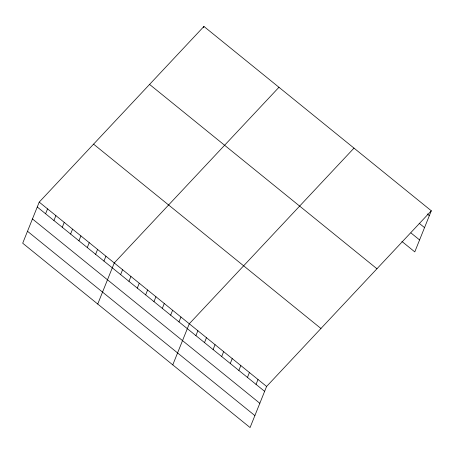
<?xml version="1.0" encoding="UTF-8"?>
<svg xmlns="http://www.w3.org/2000/svg" width="454" height="454" viewBox="0 0 454 454"><rect width="100%" height="100%" fill="white"/><g stroke="black" fill="none" stroke-linecap="round" stroke-linejoin="round"><path stroke-width="0.68" d="M39.22 202.115L22.7 243.208L250.075 427.549L266.594 386.456L431.3 210.792L203.925 26.451L39.22 202.115L266.594 386.456M45.593 213.76L47.556 208.874M53.93 220.519L55.893 215.633M62.266 227.278L64.23 222.392M70.603 234.037L72.566 229.151M78.939 240.796L80.903 235.915M87.276 247.555L89.239 242.674M95.612 254.314L97.582 249.433M103.955 261.073L105.918 256.192M203.432 27.671L203.925 26.451M97.735 304.044L114.255 262.951L278.96 87.282M120.628 274.596L122.591 269.71M128.964 281.355L130.928 276.469M137.301 288.114L139.264 283.228M145.638 294.873L147.601 289.987M153.974 301.632L155.938 296.746M162.311 308.391L164.274 303.505M170.647 315.15L172.611 310.264M178.984 321.909L180.953 317.023M172.77 364.874L189.29 323.781L353.989 148.118M195.912 335.631L197.876 330.745M204.504 342.594L206.468 337.708M213.091 349.557L215.054 344.671M221.683 356.521L223.646 351.64M230.274 363.484L232.238 358.603M238.861 370.453L240.824 365.566M247.453 377.416L249.416 372.53M256.045 384.379L258.008 379.493M431.3 210.792L414.78 251.885L401.898 241.437M427.191 213.936L429.336 215.678M419.167 223.272L424.535 227.624M410.995 232.97L419.587 239.933M149.57 84.421L376.945 268.762M93.569 144.145L320.95 328.486M37.256 207.001L264.631 391.342M32.45 218.953L259.83 403.288M27.501 231.262L254.881 415.603"/></g></svg>
